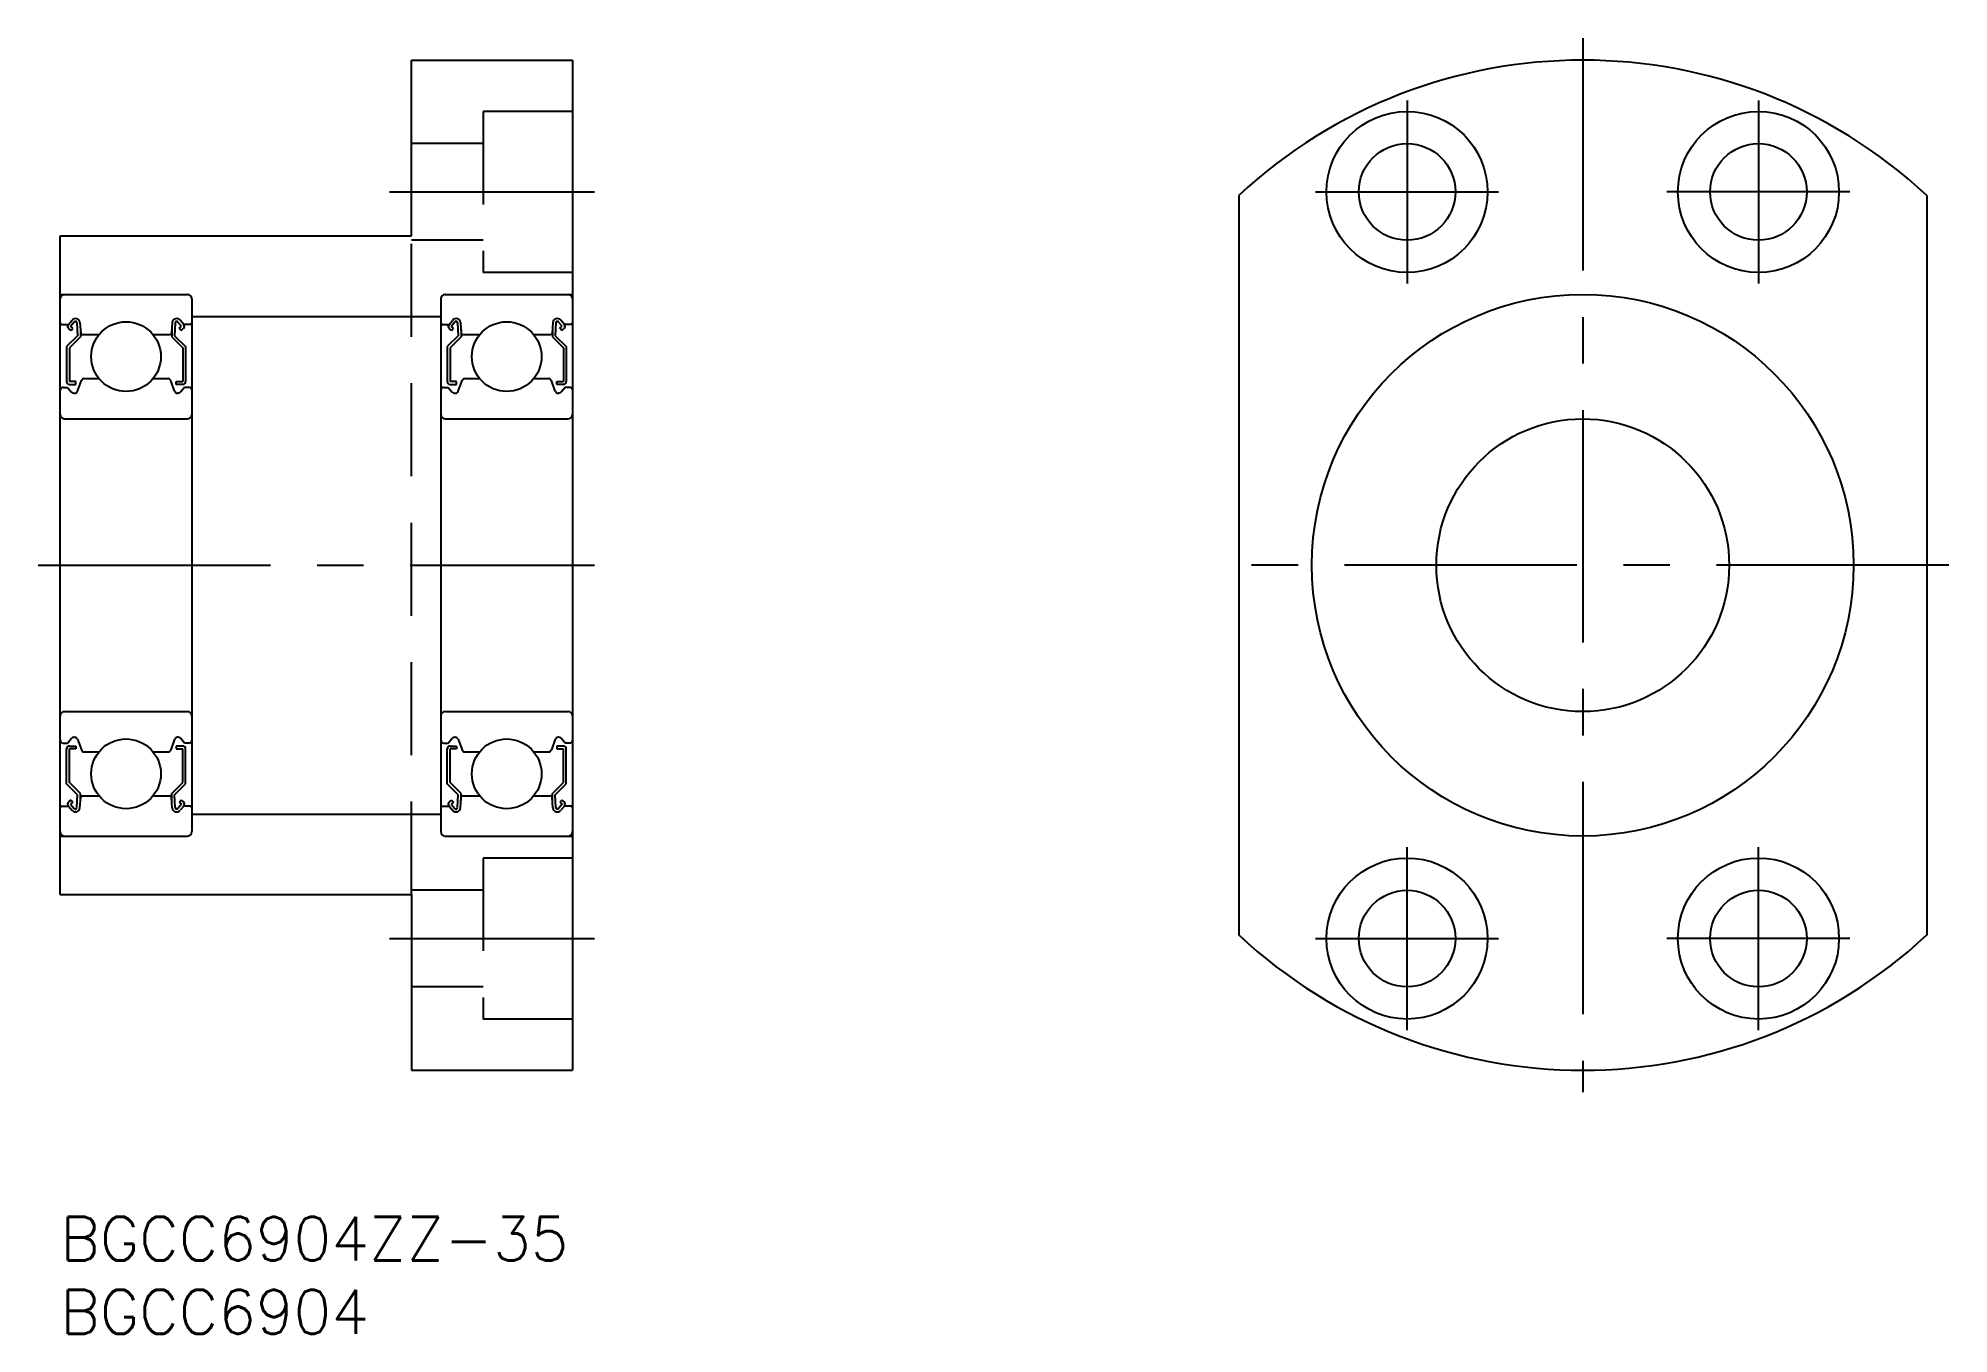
# Model space of a CAD drawing. Extents: x -2 to 129, y -8 to 80.
import ezdxf

# ---------------------------------------------------------------- set-up
doc = ezdxf.new("R2010")
doc.units = 0
doc.header["$LTSCALE"] = 0.5
doc.linetypes.add('CENTER', pattern=[50.8, 31.75, -6.35, 6.35, -6.35])
doc.linetypes.add('DASHED', pattern=[19.05, 12.7, -6.35])
for name, color, linetype in [('MSM_CENTER', 1, 'CENTER'), ('MSM_CONTINUOUS', 7, 'CONTINUOUS'), ('MSM_DASHED', 4, 'DASHED'), ('MSM_PART_NUMBER', 7, 'CONTINUOUS')]:
    doc.layers.add(name, color=color, linetype=linetype)
doc.styles.get("Standard").update_dxf_attribs({"font": 'txt.shx', "height": 3, "bigfont": 'bigfont.shx'})

msp = doc.modelspace()

# ---------------------------------------------------------------- linework, layer by layer
at = {"layer": 'MSM_CENTER'}
for p, q in [((104, 80.5), (104, 8.5)), ((92, 76.25), (92, 63.75)), ((116, 76.25), (116, 63.75)), ((22.5, 70), (36.5, 70)), ((85.75, 70), (98.25, 70)), ((122.25, 70), (109.75, 70)), ((-1.5, 44.5), (36.5, 44.5)), ((129, 44.5), (79, 44.5)), ((92, 12.75), (92, 25.25)), ((116, 12.75), (116, 25.25)), ((22.5, 19), (36.5, 19)), ((85.75, 19), (98.25, 19)), ((122.25, 19), (109.75, 19))]:
    msp.add_line(p, q, dxfattribs=at)
at = {"layer": 'MSM_CONTINUOUS'}
for p, q in [((24, 79), (35, 79)), ((24, 67), (24, 79)), ((35, 79), (35, 10)), ((80.5, 69.76), (80.5, 19.24)), ((127.5, 69.76), (127.5, 19.24)), ((0, 22), (0, 67)), ((0, 67), (24, 67)), ((0, 63), (8.7, 63)), ((9, 62.7), (9, 26.3)), ((26, 62.7), (26, 26.3)), ((26.3, 63), (35, 63)), ((9, 61.5), (26, 61.5)), ((0.1, 60.95), (0.56, 60.95)), ((1.18, 60.18), (0.43, 59.43)), ((0.56, 60.95), (0.81, 61.25)), ((0.74, 60.54), (0.58, 60.67)), ((1.38, 60.1), (0.63, 59.35)), ((0.71, 60.82), (0.96, 61.12)), ((0.87, 60.69), (0.71, 60.82)), ((0.74, 60.54), (0.87, 60.69)), ((1.14, 61.06), (1.18, 60.18)), ((1.34, 61.08), (1.4, 60.34)), ((1.38, 60.57), (1.38, 60.1)), ((1.5, 60.25), (2.65, 60.25)), ((6.35, 60.25), (7.5, 60.25)), ((7.66, 61.07), (7.6, 60.34)), ((7.62, 60.57), (7.62, 60.1)), ((7.62, 60.1), (8.37, 59.35)), ((7.86, 61.06), (7.82, 60.18)), ((7.82, 60.18), (8.57, 59.43)), ((8.29, 60.82), (8.04, 61.11)), ((8.13, 60.69), (8.29, 60.82)), ((8.26, 60.54), (8.13, 60.69)), ((8.44, 60.95), (8.19, 61.24)), ((8.26, 60.54), (8.41, 60.67)), ((8.9, 60.95), (8.44, 60.95)), ((26.1, 60.95), (26.56, 60.95)), ((27.18, 60.18), (26.43, 59.43)), ((26.56, 60.95), (26.81, 61.25)), ((26.74, 60.54), (26.58, 60.67)), ((27.38, 60.1), (26.63, 59.35)), ((26.71, 60.82), (26.96, 61.12)), ((26.87, 60.69), (26.71, 60.82)), ((26.74, 60.54), (26.87, 60.69)), ((27.14, 61.06), (27.18, 60.18)), ((27.34, 61.08), (27.4, 60.34)), ((27.38, 60.57), (27.38, 60.1)), ((27.5, 60.25), (28.65, 60.25)), ((32.35, 60.25), (33.5, 60.25)), ((33.66, 61.07), (33.6, 60.34)), ((33.62, 60.57), (33.62, 60.1)), ((33.62, 60.1), (34.37, 59.35)), ((33.86, 61.06), (33.82, 60.18)), ((33.82, 60.18), (34.57, 59.43)), ((34.29, 60.82), (34.04, 61.11)), ((34.13, 60.69), (34.29, 60.82)), ((34.26, 60.54), (34.13, 60.69)), ((34.44, 60.95), (34.19, 61.24)), ((34.26, 60.54), (34.41, 60.67)), ((34.9, 60.95), (34.44, 60.95)), ((0.43, 59.43), (0.43, 57.05)), ((0.63, 59.35), (0.63, 57.05)), ((8.37, 59.35), (8.37, 57.05)), ((8.57, 59.43), (8.57, 57.05)), ((26.43, 59.43), (26.43, 57.05)), ((26.63, 59.35), (26.63, 57.05)), ((34.37, 59.35), (34.37, 57.05)), ((34.57, 59.43), (34.57, 57.05)), ((0.2, 56.65), (0.5, 56.65)), ((0.5, 56.65), (0.78, 56.32)), ((1.08, 57.05), (0.63, 57.05)), ((0.63, 56.85), (1.08, 56.85)), ((0.93, 56.25), (0.99, 56.25)), ((1.08, 56.85), (1.08, 57.05)), ((1.18, 56.38), (1.45, 57.12)), ((1.64, 57.25), (2.65, 57.25)), ((6.35, 57.25), (7.36, 57.25)), ((7.82, 56.38), (7.55, 57.12)), ((7.92, 57.05), (8.37, 57.05)), ((7.92, 56.85), (7.92, 57.05)), ((8.37, 56.85), (7.92, 56.85)), ((8.07, 56.25), (8.01, 56.25)), ((8.5, 56.65), (8.22, 56.32)), ((8.8, 56.65), (8.5, 56.65)), ((26.2, 56.65), (26.5, 56.65)), ((26.5, 56.65), (26.78, 56.32)), ((27.08, 57.05), (26.63, 57.05)), ((26.63, 56.85), (27.08, 56.85)), ((26.93, 56.25), (26.99, 56.25)), ((27.08, 56.85), (27.08, 57.05)), ((27.18, 56.38), (27.45, 57.12)), ((27.64, 57.25), (28.65, 57.25)), ((32.35, 57.25), (33.36, 57.25)), ((33.82, 56.38), (33.55, 57.12)), ((33.92, 57.05), (34.37, 57.05)), ((33.92, 56.85), (33.92, 57.05)), ((34.37, 56.85), (33.92, 56.85)), ((34.07, 56.25), (34.01, 56.25)), ((34.5, 56.65), (34.22, 56.32)), ((34.8, 56.65), (34.5, 56.65)), ((0.3, 54.5), (8.7, 54.5)), ((26.3, 54.5), (34.7, 54.5)), ((0.3, 34.5), (8.7, 34.5)), ((26.3, 34.5), (34.7, 34.5)), ((0.5, 32.35), (0.78, 32.68)), ((0.93, 32.75), (0.99, 32.75)), ((8.07, 32.75), (8.01, 32.75)), ((8.5, 32.35), (8.22, 32.68)), ((26.5, 32.35), (26.78, 32.68)), ((26.93, 32.75), (26.99, 32.75)), ((34.07, 32.75), (34.01, 32.75)), ((34.5, 32.35), (34.22, 32.68)), ((0.2, 32.35), (0.5, 32.35)), ((0.43, 29.57), (0.43, 31.95)), ((0.63, 32.15), (1.08, 32.15)), ((0.63, 29.65), (0.63, 31.95)), ((1.08, 31.95), (0.63, 31.95)), ((1.08, 32.15), (1.08, 31.95)), ((1.18, 32.62), (1.45, 31.88)), ((1.64, 31.75), (2.65, 31.75)), ((6.35, 31.75), (7.36, 31.75)), ((7.82, 32.62), (7.55, 31.88)), ((8.37, 32.15), (7.92, 32.15)), ((7.92, 32.15), (7.92, 31.95)), ((7.92, 31.95), (8.37, 31.95)), ((8.37, 29.65), (8.37, 31.95)), ((8.8, 32.35), (8.5, 32.35)), ((8.57, 29.57), (8.57, 31.95)), ((26.2, 32.35), (26.5, 32.35)), ((26.43, 29.57), (26.43, 31.95)), ((26.63, 32.15), (27.08, 32.15)), ((26.63, 29.65), (26.63, 31.95)), ((27.08, 31.95), (26.63, 31.95)), ((27.08, 32.15), (27.08, 31.95)), ((27.18, 32.62), (27.45, 31.88)), ((27.64, 31.75), (28.65, 31.75)), ((32.35, 31.75), (33.36, 31.75)), ((33.82, 32.62), (33.55, 31.88)), ((34.37, 32.15), (33.92, 32.15)), ((33.92, 32.15), (33.92, 31.95)), ((33.92, 31.95), (34.37, 31.95)), ((34.37, 29.65), (34.37, 31.95)), ((34.8, 32.35), (34.5, 32.35)), ((34.57, 29.57), (34.57, 31.95)), ((1.18, 28.82), (0.43, 29.57)), ((1.38, 28.9), (0.63, 29.65)), ((1.14, 27.94), (1.18, 28.82)), ((1.38, 28.43), (1.38, 28.9)), ((1.5, 28.75), (2.65, 28.75)), ((6.35, 28.75), (7.5, 28.75)), ((7.62, 28.9), (8.37, 29.65)), ((7.62, 28.43), (7.62, 28.9)), ((7.82, 28.82), (8.57, 29.57)), ((7.86, 27.94), (7.82, 28.82)), ((27.18, 28.82), (26.43, 29.57)), ((27.38, 28.9), (26.63, 29.65)), ((27.14, 27.94), (27.18, 28.82)), ((27.38, 28.43), (27.38, 28.9)), ((27.5, 28.75), (28.65, 28.75)), ((32.35, 28.75), (33.5, 28.75)), ((33.62, 28.9), (34.37, 29.65)), ((33.62, 28.43), (33.62, 28.9)), ((33.82, 28.82), (34.57, 29.57)), ((33.86, 27.94), (33.82, 28.82)), ((0.1, 28.05), (0.56, 28.05)), ((0.56, 28.05), (0.81, 27.75)), ((0.74, 28.46), (0.58, 28.33)), ((0.87, 28.31), (0.71, 28.18)), ((0.71, 28.18), (0.96, 27.88)), ((0.74, 28.46), (0.87, 28.31)), ((1.34, 27.92), (1.4, 28.66)), ((7.66, 27.93), (7.6, 28.66)), ((8.29, 28.18), (8.04, 27.89)), ((8.26, 28.46), (8.13, 28.31)), ((8.13, 28.31), (8.29, 28.18)), ((8.44, 28.05), (8.19, 27.76)), ((8.26, 28.46), (8.41, 28.33)), ((8.9, 28.05), (8.44, 28.05)), ((9, 27.5), (26, 27.5)), ((26.1, 28.05), (26.56, 28.05)), ((26.56, 28.05), (26.81, 27.75)), ((26.74, 28.46), (26.58, 28.33)), ((26.87, 28.31), (26.71, 28.18)), ((26.71, 28.18), (26.96, 27.88)), ((26.74, 28.46), (26.87, 28.31)), ((27.34, 27.92), (27.4, 28.66)), ((33.66, 27.93), (33.6, 28.66)), ((34.29, 28.18), (34.04, 27.89)), ((34.26, 28.46), (34.13, 28.31)), ((34.13, 28.31), (34.29, 28.18)), ((34.44, 28.05), (34.19, 27.76)), ((34.26, 28.46), (34.41, 28.33)), ((34.9, 28.05), (34.44, 28.05)), ((0, 26), (8.7, 26)), ((26.3, 26), (35, 26)), ((0, 22), (24, 22)), ((24, 22), (24, 10)), ((24, 10), (35, 10))]:
    msp.add_line(p, q, dxfattribs=at)
for centre, radius in [((92, 70), 5.5), ((116, 70), 5.5), ((92, 70), 3.3), ((116, 70), 3.3), ((104, 44.5), 18.5), ((4.5, 58.75), 2.38), ((30.5, 58.75), 2.38), ((104, 44.5), 10), ((4.5, 30.25), 2.38), ((30.5, 30.25), 2.38), ((92, 19), 5.5), ((116, 19), 5.5), ((92, 19), 3.3), ((116, 19), 3.3)]:
    msp.add_circle(centre, radius, dxfattribs=at)
for centre, radius, start, end in [((104, 44.5), 34.5, 47.0657, 132.9343), ((0.3, 62.7), 0.3, 90, 180), ((8.7, 62.7), 0.3, 0, 90), ((26.3, 62.7), 0.3, 90, 180), ((34.7, 62.7), 0.3, 0, 90), ((1.04, 61.05), 0.3, 4.9967, 140.001), ((7.96, 61.05), 0.303, 40.0459, 175.0792), ((27.04, 61.05), 0.3, 4.9967, 140.001), ((33.96, 61.05), 0.303, 40.0459, 175.0792), ((0.1, 61.05), 0.1, 180, 270), ((0.71, 60.82), 0.2, 140.001, 230.0801), ((1.04, 61.06), 0.1, 2.8199, 140.0012), ((1.5, 60.35), 0.1, 184.9967, 269.9995), ((7.5, 60.35), 0.1, 269.9995, 354.8557), ((7.96, 61.05), 0.103, 39.874, 175.0048), ((8.29, 60.82), 0.2, 309.9138, 40.1318), ((8.9, 61.05), 0.1, 269.9995, 359.9913), ((26.1, 61.05), 0.1, 180, 270), ((26.71, 60.82), 0.2, 140.001, 230.0801), ((27.04, 61.06), 0.1, 2.8199, 140.0012), ((27.5, 60.35), 0.1, 184.9967, 269.9995), ((33.5, 60.35), 0.1, 269.9995, 354.8557), ((33.96, 61.05), 0.103, 39.874, 175.0048), ((34.29, 60.82), 0.2, 309.9138, 40.1318), ((34.9, 61.05), 0.1, 269.9995, 359.9913), ((0.2, 56.45), 0.2, 90, 180), ((0.63, 57.05), 0.2, 180, 270), ((0.93, 56.45), 0.2, 219.9921, 270), ((0.99, 56.45), 0.2, 270, 339.9919), ((1.64, 57.05), 0.2, 90, 159.9919), ((7.36, 57.05), 0.2, 19.8845, 90.0002), ((8.01, 56.45), 0.2, 199.8883, 269.9998), ((8.07, 56.45), 0.2, 269.9998, 319.8616), ((8.37, 57.05), 0.2, 269.9998, 359.9956), ((8.8, 56.45), 0.2, 359.9956, 90.0002), ((26.2, 56.45), 0.2, 90, 180), ((26.63, 57.05), 0.2, 180, 270), ((26.93, 56.45), 0.2, 219.9921, 270), ((26.99, 56.45), 0.2, 270, 339.9919), ((27.64, 57.05), 0.2, 90, 159.9919), ((33.36, 57.05), 0.2, 19.8845, 90.0002), ((34.01, 56.45), 0.2, 199.8883, 269.9998), ((34.07, 56.45), 0.2, 269.9998, 319.8616), ((34.37, 57.05), 0.2, 269.9998, 359.9956), ((34.8, 56.45), 0.2, 359.9956, 90.0002), ((0.3, 54.8), 0.3, 180, 270), ((8.7, 54.8), 0.3, 270, 0), ((26.3, 54.8), 0.3, 180, 270), ((34.7, 54.8), 0.3, 270, 0), ((0.3, 34.2), 0.3, 90, 180), ((8.7, 34.2), 0.3, 0, 90), ((26.3, 34.2), 0.3, 90, 180), ((34.7, 34.2), 0.3, 0, 90), ((0.93, 32.55), 0.2, 90, 140.0079), ((0.99, 32.55), 0.2, 20.0081, 90), ((8.01, 32.55), 0.2, 90.0002, 160.1117), ((8.07, 32.55), 0.2, 40.1384, 90.0002), ((26.93, 32.55), 0.2, 90, 140.0079), ((26.99, 32.55), 0.2, 20.0081, 90), ((34.01, 32.55), 0.2, 90.0002, 160.1117), ((34.07, 32.55), 0.2, 40.1384, 90.0002), ((0.2, 32.55), 0.2, 180, 270), ((0.63, 31.95), 0.2, 90, 180), ((1.64, 31.95), 0.2, 200.0081, 270), ((7.36, 31.95), 0.2, 269.9998, 340.1155), ((8.37, 31.95), 0.2, 0.0044, 90.0002), ((8.8, 32.55), 0.2, 269.9998, 0.0044), ((26.2, 32.55), 0.2, 180, 270), ((26.63, 31.95), 0.2, 90, 180), ((27.64, 31.95), 0.2, 200.0081, 270), ((33.36, 31.95), 0.2, 269.9998, 340.1155), ((34.37, 31.95), 0.2, 0.0044, 90.0002), ((34.8, 32.55), 0.2, 269.9998, 0.0044), ((1.5, 28.65), 0.1, 90.0005, 175.0033), ((7.5, 28.65), 0.1, 5.1443, 90.0005), ((27.5, 28.65), 0.1, 90.0005, 175.0033), ((33.5, 28.65), 0.1, 5.1443, 90.0005), ((0.1, 27.95), 0.1, 90, 180), ((0.71, 28.18), 0.2, 129.9199, 219.999), ((1.04, 27.95), 0.3, 219.999, 355.0033), ((1.04, 27.94), 0.1, 219.9988, 357.1801), ((7.96, 27.95), 0.303, 184.9208, 319.9541), ((7.96, 27.95), 0.103, 184.9952, 320.126), ((8.29, 28.18), 0.2, 319.8682, 50.0862), ((8.9, 27.95), 0.1, 0.0087, 90.0005), ((26.1, 27.95), 0.1, 90, 180), ((26.71, 28.18), 0.2, 129.9199, 219.999), ((27.04, 27.95), 0.3, 219.999, 355.0033), ((27.04, 27.94), 0.1, 219.9988, 357.1801), ((33.96, 27.95), 0.303, 184.9208, 319.9541), ((33.96, 27.95), 0.103, 184.9952, 320.126), ((34.29, 28.18), 0.2, 319.8682, 50.0862), ((34.9, 27.95), 0.1, 0.0087, 90.0005), ((0.3, 26.3), 0.3, 180, 270), ((8.7, 26.3), 0.3, 270, 0), ((26.3, 26.3), 0.3, 180, 270), ((34.7, 26.3), 0.3, 270, 0), ((104, 44.5), 34.5, 227.0657, 312.9343)]:
    msp.add_arc(centre, radius, start, end, dxfattribs=at)
at = {"layer": 'MSM_DASHED'}
for p, q in [((35, 75.5), (28.9, 75.5)), ((28.9, 75.5), (28.9, 64.5)), ((28.9, 73.3), (24, 73.3)), ((24, 22), (24, 67)), ((28.9, 66.7), (24, 66.7)), ((35, 64.5), (28.9, 64.5)), ((35, 24.5), (28.9, 24.5)), ((28.9, 24.5), (28.9, 13.5)), ((28.9, 22.3), (24, 22.3)), ((28.9, 15.7), (24, 15.7)), ((35, 13.5), (28.9, 13.5))]:
    msp.add_line(p, q, dxfattribs=at)

# ---------------------------------------------------------------- texts
at = {"layer": 'MSM_PART_NUMBER'}
for s, p in [('BGCC6904ZZ-35', (0, -3)), ('BGCC6904', (0, -8))]:
    msp.add_text(s, height=3, dxfattribs=at).set_placement(p)

doc.saveas('drawing.dxf')
